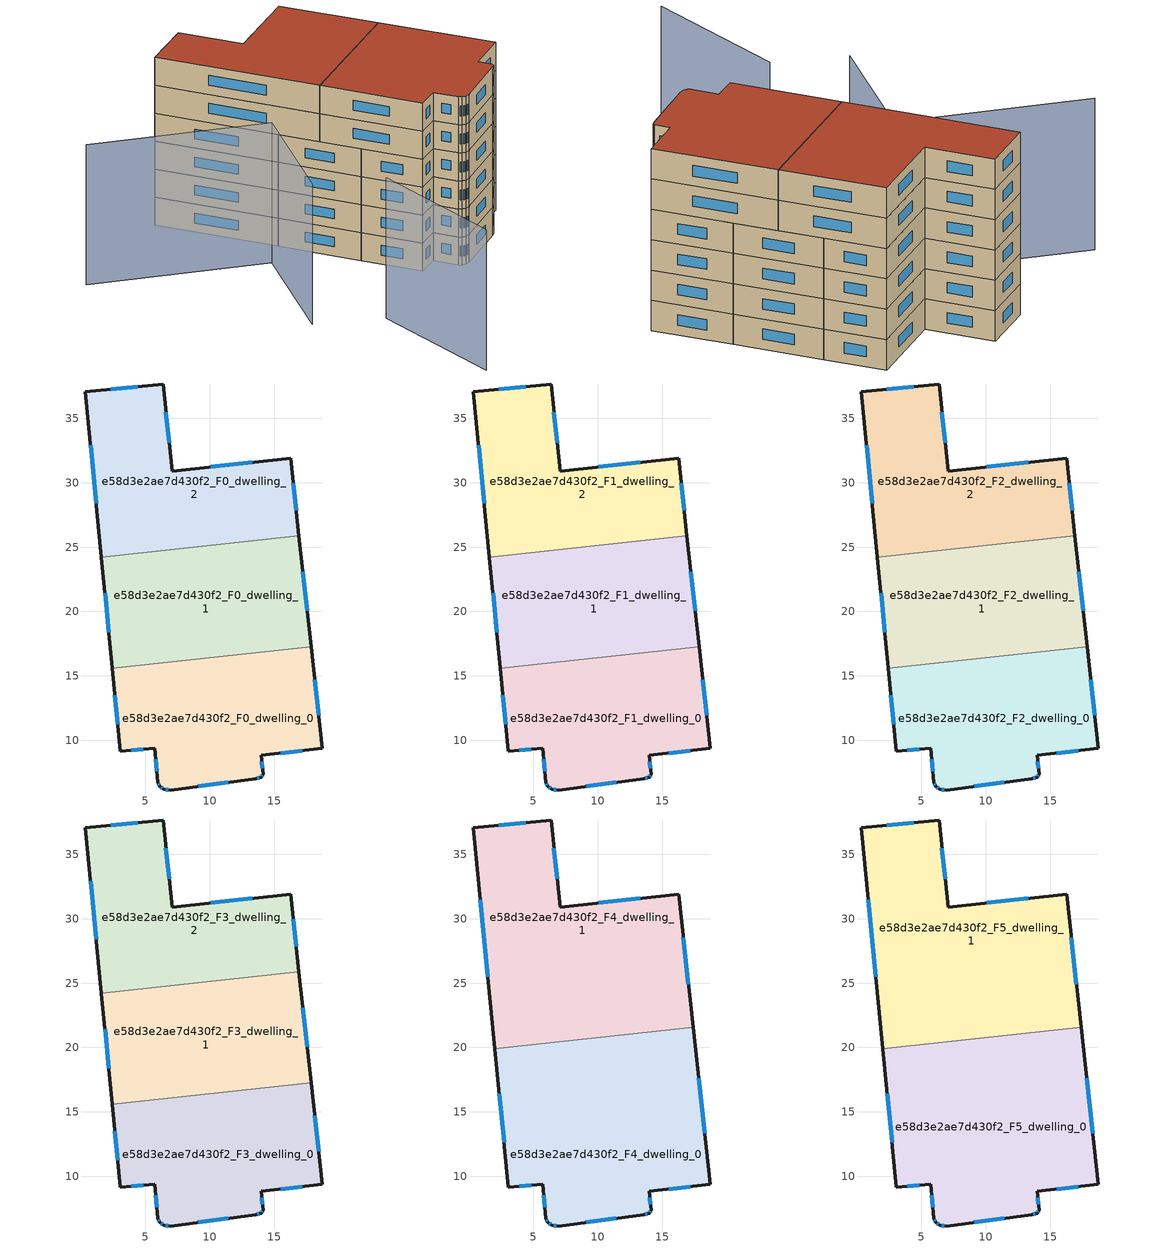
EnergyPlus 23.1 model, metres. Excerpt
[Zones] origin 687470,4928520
e58d3e2ae7d430f2_F0_dwelling_0
 floor ground (EU_floor_Construction): 17.88,17.24 18.74,9.38 14,8.82 14.15,7.34 14,7.13 13.58,7.01 6.97,6.13 6.43,6.17 6.14,6.42 5.97,6.72 5.72,9.39 3.07,9.15 2.44,15.57 z0
 wall outside (EU_wall_Construction): 2.44,15.57 3.07,9.15 5.72,9.39 5.97,6.72 6.14,6.42 6.43,6.17 6.97,6.13 13.58,7.01 14,7.13 14.15,7.34 14,8.82 18.74,9.38 17.88,17.24 z0:3
 wall to e58d3e2ae7d430f2_F0_dwelling_1 (EU_wall_Construction): 17.88,17.24 2.44,15.57 z0:3
 window (EU_Window_Construction): 14.04,7.2 14.1,7.27 / 13.71,7.05 13.86,7.09 / 9.12,6.42 11.43,6.72 / 6.6,6.16 6.79,6.14 / 6.23,6.34 6.33,6.25 / 6.02,6.62 6.08,6.52 / 5.8,8.52 5.88,7.59 / 3.93,9.23 4.85,9.31 / 2.64,13.48 2.86,11.24 / 18.46,11.94 18.16,14.68 / 15.54,9 17.19,9.2 / 14.1,7.82 14.04,8.34 z0.98:2.02
e58d3e2ae7d430f2_F0_dwelling_1
 floor ground (EU_floor_Construction): 16.94,25.89 17.88,17.24 2.44,15.57 1.6,24.23 z0
 wall outside (EU_wall_Construction): 17.88,17.24 16.94,25.89 / 1.6,24.23 2.44,15.57 z0:3
 wall to e58d3e2ae7d430f2_F0_dwelling_2 (EU_wall_Construction): 16.94,25.89 1.6,24.23 z0:3
 window (EU_Window_Construction): 17.57,20.05 17.25,23.08 / 1.87,21.41 2.17,18.39 z0.98:2.02
e58d3e2ae7d430f2_F0_dwelling_2
 floor ground (EU_floor_Construction): 16.29,31.9 16.94,25.89 1.6,24.23 0.35,37.07 6.38,37.67 7.09,30.91 z0
 wall outside (EU_wall_Construction): 16.94,25.89 16.29,31.9 7.09,30.91 6.38,37.67 0.35,37.07 1.6,24.23 z0:3
 window (EU_Window_Construction): 4.41,37.48 2.31,37.27 / 6.86,33.11 6.61,35.47 / 13.29,31.58 10.08,31.23 / 16.73,27.84 16.5,29.95 / 0.75,32.89 1.19,28.41 z0.98:2.02
e58d3e2ae7d430f2_F1_dwelling_0
 floor to e58d3e2ae7d430f2_F0_dwelling_0 (EU_floor_Construction): 17.88,17.24 18.74,9.38 14,8.82 14.15,7.34 14,7.13 13.58,7.01 6.97,6.13 6.43,6.17 6.14,6.42 5.97,6.72 5.72,9.39 3.07,9.15 2.44,15.57 z3
 wall outside (EU_wall_Construction): 2.44,15.57 3.07,9.15 5.72,9.39 5.97,6.72 6.14,6.42 6.43,6.17 6.97,6.13 13.58,7.01 14,7.13 14.15,7.34 14,8.82 18.74,9.38 17.88,17.24 z3:6
 wall to e58d3e2ae7d430f2_F1_dwelling_1 (EU_wall_Construction): 17.88,17.24 2.44,15.57 z3:6
 window (EU_Window_Construction): 14.04,7.2 14.1,7.27 / 13.71,7.05 13.86,7.09 / 9.12,6.42 11.43,6.72 / 6.6,6.16 6.79,6.14 / 6.23,6.34 6.33,6.25 / 6.02,6.62 6.08,6.52 / 5.8,8.52 5.88,7.59 / 3.93,9.23 4.85,9.31 / 2.64,13.48 2.86,11.24 / 18.46,11.94 18.16,14.68 / 15.54,9 17.19,9.2 / 14.1,7.82 14.04,8.34 z3.98:5.02
e58d3e2ae7d430f2_F1_dwelling_1
 floor to e58d3e2ae7d430f2_F0_dwelling_1 (EU_floor_Construction): 16.94,25.89 17.88,17.24 2.44,15.57 1.6,24.23 z3
 wall outside (EU_wall_Construction): 17.88,17.24 16.94,25.89 / 1.6,24.23 2.44,15.57 z3:6
 wall to e58d3e2ae7d430f2_F1_dwelling_2 (EU_wall_Construction): 16.94,25.89 1.6,24.23 z3:6
 window (EU_Window_Construction): 17.57,20.05 17.25,23.08 / 1.87,21.41 2.17,18.39 z3.98:5.02
e58d3e2ae7d430f2_F1_dwelling_2
 floor to e58d3e2ae7d430f2_F0_dwelling_2 (EU_floor_Construction): 16.29,31.9 16.94,25.89 1.6,24.23 0.35,37.07 6.38,37.67 7.09,30.91 z3
 wall outside (EU_wall_Construction): 16.94,25.89 16.29,31.9 7.09,30.91 6.38,37.67 0.35,37.07 1.6,24.23 z3:6
 window (EU_Window_Construction): 4.41,37.48 2.31,37.27 / 6.86,33.11 6.61,35.47 / 13.29,31.58 10.08,31.23 / 16.73,27.84 16.5,29.95 / 0.75,32.89 1.19,28.41 z3.98:5.02
e58d3e2ae7d430f2_F2_dwelling_0
 floor to e58d3e2ae7d430f2_F1_dwelling_0 (EU_floor_Construction): 17.88,17.24 18.74,9.38 14,8.82 14.15,7.34 14,7.13 13.58,7.01 6.97,6.13 6.43,6.17 6.14,6.42 5.97,6.72 5.72,9.39 3.07,9.15 2.44,15.57 z6
 wall outside (EU_wall_Construction): 2.44,15.57 3.07,9.15 5.72,9.39 5.97,6.72 6.14,6.42 6.43,6.17 6.97,6.13 13.58,7.01 14,7.13 14.15,7.34 14,8.82 18.74,9.38 17.88,17.24 z6:9
 wall to e58d3e2ae7d430f2_F2_dwelling_1 (EU_wall_Construction): 17.88,17.24 2.44,15.57 z6:9
 window (EU_Window_Construction): 14.04,7.2 14.1,7.27 / 13.71,7.05 13.86,7.09 / 9.12,6.42 11.43,6.72 / 6.6,6.16 6.79,6.14 / 6.23,6.34 6.33,6.25 / 6.02,6.62 6.08,6.52 / 5.8,8.52 5.88,7.59 / 3.93,9.23 4.85,9.31 / 2.64,13.48 2.86,11.24 / 18.46,11.94 18.16,14.68 / 15.54,9 17.19,9.2 / 14.1,7.82 14.04,8.34 z6.98:8.02
e58d3e2ae7d430f2_F2_dwelling_1
 floor to e58d3e2ae7d430f2_F1_dwelling_1 (EU_floor_Construction): 16.94,25.89 17.88,17.24 2.44,15.57 1.6,24.23 z6
 wall outside (EU_wall_Construction): 17.88,17.24 16.94,25.89 / 1.6,24.23 2.44,15.57 z6:9
 wall to e58d3e2ae7d430f2_F2_dwelling_2 (EU_wall_Construction): 16.94,25.89 1.6,24.23 z6:9
 window (EU_Window_Construction): 17.57,20.05 17.25,23.08 / 1.87,21.41 2.17,18.39 z6.98:8.02
e58d3e2ae7d430f2_F2_dwelling_2
 floor to e58d3e2ae7d430f2_F1_dwelling_2 (EU_floor_Construction): 16.29,31.9 16.94,25.89 1.6,24.23 0.35,37.07 6.38,37.67 7.09,30.91 z6
 wall outside (EU_wall_Construction): 16.94,25.89 16.29,31.9 7.09,30.91 6.38,37.67 0.35,37.07 1.6,24.23 z6:9
 window (EU_Window_Construction): 4.41,37.48 2.31,37.27 / 6.86,33.11 6.61,35.47 / 13.29,31.58 10.08,31.23 / 16.73,27.84 16.5,29.95 / 0.75,32.89 1.19,28.41 z6.98:8.02
e58d3e2ae7d430f2_F3_dwelling_0
 floor to e58d3e2ae7d430f2_F2_dwelling_0 (EU_floor_Construction): 17.88,17.24 18.74,9.38 14,8.82 14.15,7.34 14,7.13 13.58,7.01 6.97,6.13 6.43,6.17 6.14,6.42 5.97,6.72 5.72,9.39 3.07,9.15 2.44,15.57 z9
 wall outside (EU_wall_Construction): 2.44,15.57 3.07,9.15 5.72,9.39 5.97,6.72 6.14,6.42 6.43,6.17 6.97,6.13 13.58,7.01 14,7.13 14.15,7.34 14,8.82 18.74,9.38 17.88,17.24 z9:12
 wall to e58d3e2ae7d430f2_F3_dwelling_1 (EU_wall_Construction): 17.88,17.24 2.44,15.57 z9:12
 window (EU_Window_Construction): 14.04,7.2 14.1,7.27 / 13.71,7.05 13.86,7.09 / 9.12,6.42 11.43,6.72 / 6.6,6.16 6.79,6.14 / 6.23,6.34 6.33,6.25 / 6.02,6.62 6.08,6.52 / 5.8,8.52 5.88,7.59 / 3.93,9.23 4.85,9.31 / 2.64,13.48 2.86,11.24 / 18.46,11.94 18.16,14.68 / 15.54,9 17.19,9.2 / 14.1,7.82 14.04,8.34 z9.98:11.02
e58d3e2ae7d430f2_F3_dwelling_1
 floor to e58d3e2ae7d430f2_F2_dwelling_1 (EU_floor_Construction): 16.94,25.89 17.88,17.24 2.44,15.57 1.6,24.23 z9
 wall outside (EU_wall_Construction): 17.88,17.24 16.94,25.89 / 1.6,24.23 2.44,15.57 z9:12
 wall to e58d3e2ae7d430f2_F3_dwelling_2 (EU_wall_Construction): 16.94,25.89 1.6,24.23 z9:12
 window (EU_Window_Construction): 17.57,20.05 17.25,23.08 / 1.87,21.41 2.17,18.39 z9.98:11.02
e58d3e2ae7d430f2_F3_dwelling_2
 floor to e58d3e2ae7d430f2_F2_dwelling_2 (EU_floor_Construction): 16.29,31.9 16.94,25.89 1.6,24.23 0.35,37.07 6.38,37.67 7.09,30.91 z9
 wall outside (EU_wall_Construction): 16.94,25.89 16.29,31.9 7.09,30.91 6.38,37.67 0.35,37.07 1.6,24.23 z9:12
 window (EU_Window_Construction): 4.41,37.48 2.31,37.27 / 6.86,33.11 6.61,35.47 / 13.29,31.58 10.08,31.23 / 16.73,27.84 16.5,29.95 / 0.75,32.89 1.19,28.41 z9.98:11.02
e58d3e2ae7d430f2_F4_dwelling_0
 floor to e58d3e2ae7d430f2_F3_dwelling_0 (EU_floor_Construction): 17.88,17.24 18.74,9.38 14,8.82 14.15,7.34 14,7.13 13.58,7.01 6.97,6.13 6.43,6.17 6.14,6.42 5.97,6.72 5.72,9.39 3.07,9.15 2.44,15.57 z12
 floor to e58d3e2ae7d430f2_F3_dwelling_1 (EU_floor_Construction): 17.41,21.56 17.88,17.24 2.44,15.57 2.02,19.89 z12
 wall outside (EU_wall_Construction): 2.02,19.89 3.07,9.15 5.72,9.39 5.97,6.72 6.14,6.42 6.43,6.17 6.97,6.13 13.58,7.01 14,7.13 14.15,7.34 14,8.82 18.74,9.38 17.41,21.56 z12:15
 wall to e58d3e2ae7d430f2_F4_dwelling_1 (EU_wall_Construction): 17.41,21.56 2.02,19.89 z12:15
 window (EU_Window_Construction): 14.04,7.2 14.1,7.27 / 13.71,7.05 13.86,7.09 / 9.12,6.42 11.43,6.72 / 6.6,6.16 6.79,6.14 / 6.23,6.34 6.33,6.25 / 6.02,6.62 6.08,6.52 / 5.8,8.52 5.88,7.59 / 3.93,9.23 4.85,9.31 / 2.36,16.4 2.73,12.64 / 18.31,13.34 17.84,17.6 / 15.54,9 17.19,9.2 / 14.1,7.82 14.04,8.34 z12.98:14.02
e58d3e2ae7d430f2_F4_dwelling_1
 floor to e58d3e2ae7d430f2_F3_dwelling_1 (EU_floor_Construction): 16.94,25.89 17.41,21.56 2.02,19.89 1.6,24.23 z12
 floor to e58d3e2ae7d430f2_F3_dwelling_2 (EU_floor_Construction): 16.29,31.9 16.94,25.89 1.6,24.23 0.35,37.07 6.38,37.67 7.09,30.91 z12
 wall outside (EU_wall_Construction): 17.41,21.56 16.29,31.9 7.09,30.91 6.38,37.67 0.35,37.07 2.02,19.89 z12:15
 window (EU_Window_Construction): 4.41,37.48 2.31,37.27 / 6.86,33.11 6.61,35.47 / 13.29,31.58 10.08,31.23 / 17.05,24.92 16.65,28.54 / 0.89,31.48 1.47,25.48 z12.98:14.02
e58d3e2ae7d430f2_F5_dwelling_0
 floor to e58d3e2ae7d430f2_F4_dwelling_0 (EU_floor_Construction): 17.41,21.56 18.74,9.38 14,8.82 14.15,7.34 14,7.13 13.58,7.01 6.97,6.13 6.43,6.17 6.14,6.42 5.97,6.72 5.72,9.39 3.07,9.15 2.02,19.89 z15
 wall outside (EU_wall_Construction): 2.02,19.89 3.07,9.15 5.72,9.39 5.97,6.72 6.14,6.42 6.43,6.17 6.97,6.13 13.58,7.01 14,7.13 14.15,7.34 14,8.82 18.74,9.38 17.41,21.56 z15:18
 wall to e58d3e2ae7d430f2_F5_dwelling_1 (EU_wall_Construction): 17.41,21.56 2.02,19.89 z15:18
 window (EU_Window_Construction): 14.04,7.2 14.1,7.27 / 13.71,7.05 13.86,7.09 / 9.12,6.42 11.43,6.72 / 6.6,6.16 6.79,6.14 / 6.23,6.34 6.33,6.25 / 6.02,6.62 6.08,6.52 / 5.8,8.52 5.88,7.59 / 3.93,9.23 4.85,9.31 / 2.36,16.4 2.73,12.64 / 18.31,13.34 17.84,17.6 / 15.54,9 17.19,9.2 / 14.1,7.82 14.04,8.34 z15.98:17.02
 roof outside (EU_roof_Construction): 18.74,9.38 17.41,21.56 2.02,19.89 3.07,9.15 5.72,9.39 5.97,6.72 6.14,6.42 6.43,6.17 6.97,6.13 13.58,7.01 14,7.13 14.15,7.34 14,8.82 z18
e58d3e2ae7d430f2_F5_dwelling_1
 floor to e58d3e2ae7d430f2_F4_dwelling_1 (EU_floor_Construction): 16.29,31.9 17.41,21.56 2.02,19.89 0.35,37.07 6.38,37.67 7.09,30.91 z15
 wall outside (EU_wall_Construction): 17.41,21.56 16.29,31.9 7.09,30.91 6.38,37.67 0.35,37.07 2.02,19.89 z15:18
 window (EU_Window_Construction): 4.41,37.48 2.31,37.27 / 6.86,33.11 6.61,35.47 / 13.29,31.58 10.08,31.23 / 17.05,24.92 16.65,28.54 / 0.89,31.48 1.47,25.48 z15.98:17.02
 roof outside (EU_roof_Construction): 17.41,21.56 16.29,31.9 7.09,30.91 6.38,37.67 0.35,37.07 2.02,19.89 z18
shading: -8.06,7.3 -14.08,-6.81 / -14.86,36.62 -2.02,23.03 / -2.02,23.03 -12.63,13.01 z0:15
[Building]
EU S2 Campaign: North Axis=0; Terrain=City; Solar Distribution=FullExterior
[Site:Location]
Bologna: Latitude=44.5; Longitude=11.25; Time Zone=1; Elevation=37
[SizingPeriod:WeatherFileDays]
AnnualSizingPeriod: Begin Month=1; Begin Day of Month=1; End Month=12; End Day of Month=31; Day of Week for Start Day=Monday; Use Weather File Daylight Saving Period=No; Use Weather File Rain and Snow Indicators=No
[MATERIAL]
EU_InternalMass_Material: Roughness=MediumRough; Thickness=0.1; Conductivity=1; Density=1800; Specific Heat=900; Thermal Absorptance=0.9; Solar Absorptance=0.7; Visible Absorptance=0.7
[MATERIAL:NOMASS] Roughness=MediumRough; Thermal Absorptance=0.9; Solar Absorptance=0.7; Visible Absorptance=0.7
Name | Thermal Resistance
EU_wall_NoMass | 0.905828
EU_roof_NoMass | 0.37593
EU_floor_NoMass | 0.67114
[WINDOWMATERIAL:SIMPLEGLAZINGSYSTEM]
EU_Window_SimpleGlazing: UFactor=4.52486; Solar Heat Gain Coefficient=0.85; Visible Transmittance=0.85
[CONSTRUCTION]
EU_wall_Construction: EU_wall_NoMass
EU_roof_Construction: EU_roof_NoMass
EU_floor_Construction: EU_floor_NoMass
EU_InternalMass_Construction: EU_InternalMass_Material
EU_Window_Construction: EU_Window_SimpleGlazing
[ZONE] Type=1; Multiplier=1; Ceiling Height=autocalculate; Floor Area=autocalculate; Part of Total Floor Area=Yes
Name | Volume
e58d3e2ae7d430f2_F0_dwelling_0; e58d3e2ae7d430f2_F1_dwelling_0; e58d3e2ae7d430f2_F2_dwelling_0; e58d3e2ae7d430f2_F3_dwelling_0 | 404.057
e58d3e2ae7d430f2_F4_dwelling_0; e58d3e2ae7d430f2_F5_dwelling_0 | 606.111
e58d3e2ae7d430f2_F0_dwelling_1; e58d3e2ae7d430f2_F1_dwelling_1; e58d3e2ae7d430f2_F2_dwelling_1; e58d3e2ae7d430f2_F3_dwelling_1 | 404.073
e58d3e2ae7d430f2_F4_dwelling_1; e58d3e2ae7d430f2_F5_dwelling_1 | 606.101
e58d3e2ae7d430f2_F0_dwelling_2; e58d3e2ae7d430f2_F1_dwelling_2; e58d3e2ae7d430f2_F2_dwelling_2; e58d3e2ae7d430f2_F3_dwelling_2 | 404.059
[INTERNALMASS] Construction=EU_InternalMass_Construction
Name | Zone or ZoneList | Surface Area
e58d3e2ae7d430f2_F0_dwelling_0_EU_InternalMass | e58d3e2ae7d430f2_F0_dwelling_0 | 134.686
e58d3e2ae7d430f2_F0_dwelling_1_EU_InternalMass | e58d3e2ae7d430f2_F0_dwelling_1 | 134.691
e58d3e2ae7d430f2_F0_dwelling_2_EU_InternalMass | e58d3e2ae7d430f2_F0_dwelling_2 | 134.686
e58d3e2ae7d430f2_F1_dwelling_0_EU_InternalMass | e58d3e2ae7d430f2_F1_dwelling_0 | 134.686
e58d3e2ae7d430f2_F1_dwelling_1_EU_InternalMass | e58d3e2ae7d430f2_F1_dwelling_1 | 134.691
e58d3e2ae7d430f2_F1_dwelling_2_EU_InternalMass | e58d3e2ae7d430f2_F1_dwelling_2 | 134.686
e58d3e2ae7d430f2_F2_dwelling_0_EU_InternalMass | e58d3e2ae7d430f2_F2_dwelling_0 | 134.686
e58d3e2ae7d430f2_F2_dwelling_1_EU_InternalMass | e58d3e2ae7d430f2_F2_dwelling_1 | 134.691
e58d3e2ae7d430f2_F2_dwelling_2_EU_InternalMass | e58d3e2ae7d430f2_F2_dwelling_2 | 134.686
e58d3e2ae7d430f2_F3_dwelling_0_EU_InternalMass | e58d3e2ae7d430f2_F3_dwelling_0 | 134.686
e58d3e2ae7d430f2_F3_dwelling_1_EU_InternalMass | e58d3e2ae7d430f2_F3_dwelling_1 | 134.691
e58d3e2ae7d430f2_F3_dwelling_2_EU_InternalMass | e58d3e2ae7d430f2_F3_dwelling_2 | 134.686
e58d3e2ae7d430f2_F4_dwelling_0_EU_InternalMass | e58d3e2ae7d430f2_F4_dwelling_0 | 202.037
e58d3e2ae7d430f2_F4_dwelling_1_EU_InternalMass | e58d3e2ae7d430f2_F4_dwelling_1 | 202.034
e58d3e2ae7d430f2_F5_dwelling_0_EU_InternalMass | e58d3e2ae7d430f2_F5_dwelling_0 | 202.037
e58d3e2ae7d430f2_F5_dwelling_1_EU_InternalMass | e58d3e2ae7d430f2_F5_dwelling_1 | 202.034
[OTHEREQUIPMENT] Fuel Type=Electricity; Design Level Calculation Method=Watts/Area; Power per Zone Floor Area=1; Fraction Latent=0; Fraction Radiant=0; Fraction Lost=0; Carbon Dioxide Generation Rate=0; EndUse Subcategory=EU_Step8_InternalGains
Name | Zone or ZoneList or Space or SpaceList | Schedule
EU_Step8_InternalGain_e58d3e2ae7d430f2_F0_dwelling_0_f000 | e58d3e2ae7d430f2_F0_dwelling_0 | EU_Step8_GainSchedule_e58d3e2ae7d430f2_F0_dwelling_0_f000
EU_Step8_InternalGain_e58d3e2ae7d430f2_F0_dwelling_1_f000 | e58d3e2ae7d430f2_F0_dwelling_1 | EU_Step8_GainSchedule_e58d3e2ae7d430f2_F0_dwelling_1_f000
EU_Step8_InternalGain_e58d3e2ae7d430f2_F0_dwelling_2_f000 | e58d3e2ae7d430f2_F0_dwelling_2 | EU_Step8_GainSchedule_e58d3e2ae7d430f2_F0_dwelling_2_f000
EU_Step8_InternalGain_e58d3e2ae7d430f2_F1_dwelling_0_f000 | e58d3e2ae7d430f2_F1_dwelling_0 | EU_Step8_GainSchedule_e58d3e2ae7d430f2_F1_dwelling_0_f000
EU_Step8_InternalGain_e58d3e2ae7d430f2_F1_dwelling_1_f000 | e58d3e2ae7d430f2_F1_dwelling_1 | EU_Step8_GainSchedule_e58d3e2ae7d430f2_F1_dwelling_1_f000
EU_Step8_InternalGain_e58d3e2ae7d430f2_F1_dwelling_2_f000 | e58d3e2ae7d430f2_F1_dwelling_2 | EU_Step8_GainSchedule_e58d3e2ae7d430f2_F1_dwelling_2_f000
EU_Step8_InternalGain_e58d3e2ae7d430f2_F2_dwelling_0_f000 | e58d3e2ae7d430f2_F2_dwelling_0 | EU_Step8_GainSchedule_e58d3e2ae7d430f2_F2_dwelling_0_f000
EU_Step8_InternalGain_e58d3e2ae7d430f2_F2_dwelling_1_f000 | e58d3e2ae7d430f2_F2_dwelling_1 | EU_Step8_GainSchedule_e58d3e2ae7d430f2_F2_dwelling_1_f000
EU_Step8_InternalGain_e58d3e2ae7d430f2_F2_dwelling_2_f000 | e58d3e2ae7d430f2_F2_dwelling_2 | EU_Step8_GainSchedule_e58d3e2ae7d430f2_F2_dwelling_2_f000
EU_Step8_InternalGain_e58d3e2ae7d430f2_F3_dwelling_0_f000 | e58d3e2ae7d430f2_F3_dwelling_0 | EU_Step8_GainSchedule_e58d3e2ae7d430f2_F3_dwelling_0_f000
EU_Step8_InternalGain_e58d3e2ae7d430f2_F3_dwelling_1_f000 | e58d3e2ae7d430f2_F3_dwelling_1 | EU_Step8_GainSchedule_e58d3e2ae7d430f2_F3_dwelling_1_f000
EU_Step8_InternalGain_e58d3e2ae7d430f2_F3_dwelling_2_f000 | e58d3e2ae7d430f2_F3_dwelling_2 | EU_Step8_GainSchedule_e58d3e2ae7d430f2_F3_dwelling_2_f000
EU_Step8_InternalGain_e58d3e2ae7d430f2_F4_dwelling_0_f000 | e58d3e2ae7d430f2_F4_dwelling_0 | EU_Step8_GainSchedule_e58d3e2ae7d430f2_F4_dwelling_0_f000
EU_Step8_InternalGain_e58d3e2ae7d430f2_F4_dwelling_1_f000 | e58d3e2ae7d430f2_F4_dwelling_1 | EU_Step8_GainSchedule_e58d3e2ae7d430f2_F4_dwelling_1_f000
EU_Step8_InternalGain_e58d3e2ae7d430f2_F5_dwelling_0_f000 | e58d3e2ae7d430f2_F5_dwelling_0 | EU_Step8_GainSchedule_e58d3e2ae7d430f2_F5_dwelling_0_f000
EU_Step8_InternalGain_e58d3e2ae7d430f2_F5_dwelling_1_f000 | e58d3e2ae7d430f2_F5_dwelling_1 | EU_Step8_GainSchedule_e58d3e2ae7d430f2_F5_dwelling_1_f000
[ZONEVENTILATION:DESIGNFLOWRATE] Schedule=EU_AlwaysOn; Design Flow Rate Calculation Method=AirChanges/Hour; Air Changes per Hour=0.73129; Ventilation Type=Natural; Fan Pressure Rise=0; Fan Total Efficiency=1; Constant Term Coefficient=1; Temperature Term Coefficient=0; Velocity Term Coefficient=0; Velocity Squared Term Coefficient=0; Minimum Indoor Temperature=-100; Maximum Indoor Temperature=100; Delta Temperature=-100; Minimum Outdoor Temperature=-100; Maximum Outdoor Temperature=100; Maximum Wind Speed=40
Name | Zone or ZoneList or Space or SpaceList
EU_ConstantAir_e58d3e2ae7d430f2_F0_dwelling_0 | e58d3e2ae7d430f2_F0_dwelling_0
EU_ConstantAir_e58d3e2ae7d430f2_F0_dwelling_1 | e58d3e2ae7d430f2_F0_dwelling_1
EU_ConstantAir_e58d3e2ae7d430f2_F0_dwelling_2 | e58d3e2ae7d430f2_F0_dwelling_2
EU_ConstantAir_e58d3e2ae7d430f2_F1_dwelling_0 | e58d3e2ae7d430f2_F1_dwelling_0
EU_ConstantAir_e58d3e2ae7d430f2_F1_dwelling_1 | e58d3e2ae7d430f2_F1_dwelling_1
EU_ConstantAir_e58d3e2ae7d430f2_F1_dwelling_2 | e58d3e2ae7d430f2_F1_dwelling_2
EU_ConstantAir_e58d3e2ae7d430f2_F2_dwelling_0 | e58d3e2ae7d430f2_F2_dwelling_0
EU_ConstantAir_e58d3e2ae7d430f2_F2_dwelling_1 | e58d3e2ae7d430f2_F2_dwelling_1
EU_ConstantAir_e58d3e2ae7d430f2_F2_dwelling_2 | e58d3e2ae7d430f2_F2_dwelling_2
EU_ConstantAir_e58d3e2ae7d430f2_F3_dwelling_0 | e58d3e2ae7d430f2_F3_dwelling_0
EU_ConstantAir_e58d3e2ae7d430f2_F3_dwelling_1 | e58d3e2ae7d430f2_F3_dwelling_1
EU_ConstantAir_e58d3e2ae7d430f2_F3_dwelling_2 | e58d3e2ae7d430f2_F3_dwelling_2
EU_ConstantAir_e58d3e2ae7d430f2_F4_dwelling_0 | e58d3e2ae7d430f2_F4_dwelling_0
EU_ConstantAir_e58d3e2ae7d430f2_F4_dwelling_1 | e58d3e2ae7d430f2_F4_dwelling_1
EU_ConstantAir_e58d3e2ae7d430f2_F5_dwelling_0 | e58d3e2ae7d430f2_F5_dwelling_0
EU_ConstantAir_e58d3e2ae7d430f2_F5_dwelling_1 | e58d3e2ae7d430f2_F5_dwelling_1
[HVACTEMPLATE:THERMOSTAT] Constant Heating Setpoint=20; Constant Cooling Setpoint=50
EU_HeatOnly_e58d3e2ae7d430f2_F0_dwelling_0; EU_HeatOnly_e58d3e2ae7d430f2_F0_dwelling_1; EU_HeatOnly_e58d3e2ae7d430f2_F0_dwelling_2; EU_HeatOnly_e58d3e2ae7d430f2_F1_dwelling_0; EU_HeatOnly_e58d3e2ae7d430f2_F1_dwelling_1; EU_HeatOnly_e58d3e2ae7d430f2_F1_dwelling_2; EU_HeatOnly_e58d3e2ae7d430f2_F2_dwelling_0; EU_HeatOnly_e58d3e2ae7d430f2_F2_dwelling_1; EU_HeatOnly_e58d3e2ae7d430f2_F2_dwelling_2; EU_HeatOnly_e58d3e2ae7d430f2_F3_dwelling_0; EU_HeatOnly_e58d3e2ae7d430f2_F3_dwelling_1; EU_HeatOnly_e58d3e2ae7d430f2_F3_dwelling_2; EU_HeatOnly_e58d3e2ae7d430f2_F4_dwelling_0; EU_HeatOnly_e58d3e2ae7d430f2_F4_dwelling_1; EU_HeatOnly_e58d3e2ae7d430f2_F5_dwelling_0; EU_HeatOnly_e58d3e2ae7d430f2_F5_dwelling_1
[HVACTEMPLATE:ZONE:IDEALLOADSAIRSYSTEM] System Availability Schedule=EU_AlwaysOn; Maximum Heating Supply Air Temperature=50; Minimum Cooling Supply Air Temperature=13; Maximum Heating Supply Air Humidity Ratio=0.0156; Minimum Cooling Supply Air Humidity Ratio=0.0077; Heating Limit=NoLimit; Cooling Limit=NoLimit; Heating Availability Schedule=EU_AlwaysOn; Cooling Availability Schedule=EU_CoolingOff; Dehumidification Control Type=ConstantSensibleHeatRatio; Cooling Sensible Heat Ratio=0.7; Dehumidification Setpoint=60; Humidification Control Type=None; Humidification Setpoint=30; Outdoor Air Method=None; Outdoor Air Flow Rate per Person=0.00944; Outdoor Air Flow Rate per Zone Floor Area=0; Outdoor Air Flow Rate per Zone=0; Demand Controlled Ventilation Type=None; Outdoor Air Economizer Type=NoEconomizer; Heat Recovery Type=None; Sensible Heat Recovery Effectiveness=0.7; Latent Heat Recovery Effectiveness=0.65
Name | Template Thermostat
e58d3e2ae7d430f2_F0_dwelling_0 | EU_HeatOnly_e58d3e2ae7d430f2_F0_dwelling_0
e58d3e2ae7d430f2_F0_dwelling_1 | EU_HeatOnly_e58d3e2ae7d430f2_F0_dwelling_1
e58d3e2ae7d430f2_F0_dwelling_2 | EU_HeatOnly_e58d3e2ae7d430f2_F0_dwelling_2
e58d3e2ae7d430f2_F1_dwelling_0 | EU_HeatOnly_e58d3e2ae7d430f2_F1_dwelling_0
e58d3e2ae7d430f2_F1_dwelling_1 | EU_HeatOnly_e58d3e2ae7d430f2_F1_dwelling_1
e58d3e2ae7d430f2_F1_dwelling_2 | EU_HeatOnly_e58d3e2ae7d430f2_F1_dwelling_2
e58d3e2ae7d430f2_F2_dwelling_0 | EU_HeatOnly_e58d3e2ae7d430f2_F2_dwelling_0
e58d3e2ae7d430f2_F2_dwelling_1 | EU_HeatOnly_e58d3e2ae7d430f2_F2_dwelling_1
e58d3e2ae7d430f2_F2_dwelling_2 | EU_HeatOnly_e58d3e2ae7d430f2_F2_dwelling_2
e58d3e2ae7d430f2_F3_dwelling_0 | EU_HeatOnly_e58d3e2ae7d430f2_F3_dwelling_0
e58d3e2ae7d430f2_F3_dwelling_1 | EU_HeatOnly_e58d3e2ae7d430f2_F3_dwelling_1
e58d3e2ae7d430f2_F3_dwelling_2 | EU_HeatOnly_e58d3e2ae7d430f2_F3_dwelling_2
e58d3e2ae7d430f2_F4_dwelling_0 | EU_HeatOnly_e58d3e2ae7d430f2_F4_dwelling_0
e58d3e2ae7d430f2_F4_dwelling_1 | EU_HeatOnly_e58d3e2ae7d430f2_F4_dwelling_1
e58d3e2ae7d430f2_F5_dwelling_0 | EU_HeatOnly_e58d3e2ae7d430f2_F5_dwelling_0
e58d3e2ae7d430f2_F5_dwelling_1 | EU_HeatOnly_e58d3e2ae7d430f2_F5_dwelling_1
[SIZING:ZONE] Zone Cooling Design Supply Air Temperature Input Method=SupplyAirTemperature; Zone Cooling Design Supply Air Temperature=13; Zone Heating Design Supply Air Temperature Input Method=SupplyAirTemperature; Zone Heating Design Supply Air Temperature=50; Zone Cooling Design Supply Air Humidity Ratio=0.008; Zone Heating Design Supply Air Humidity Ratio=0.008; Cooling Design Air Flow Method=DesignDay; Cooling Design Air Flow Rate=0; Cooling Minimum Air Flow per Zone Floor Area=0.000762; Cooling Minimum Air Flow=0; Cooling Minimum Air Flow Fraction=0.2; Heating Design Air Flow Method=DesignDay; Heating Design Air Flow Rate=0; Heating Maximum Air Flow per Zone Floor Area=0.002032; Heating Maximum Air Flow=0.141576; Heating Maximum Air Flow Fraction=0.3; Account for Dedicated Outdoor Air System=No; Dedicated Outdoor Air System Control Strategy=NeutralSupplyAir; Dedicated Outdoor Air Low Setpoint Temperature for Design=autosize; Dedicated Outdoor Air High Setpoint Temperature for Design=autosize; Zone Load Sizing Method=Sensible Load Only No Latent Load; Zone Latent Cooling Design Supply Air Humidity Ratio Input Method=HumidityRatioDifference; Zone Cooling Design Supply Air Humidity Ratio Difference=0.005; Zone Latent Heating Design Supply Air Humidity Ratio Input Method=HumidityRatioDifference; Zone Humidification Design Supply Air Humidity Ratio Difference=0.005
e58d3e2ae7d430f2_F0_dwelling_0; e58d3e2ae7d430f2_F0_dwelling_1; e58d3e2ae7d430f2_F0_dwelling_2; e58d3e2ae7d430f2_F1_dwelling_0; e58d3e2ae7d430f2_F1_dwelling_1; e58d3e2ae7d430f2_F1_dwelling_2; e58d3e2ae7d430f2_F2_dwelling_0; e58d3e2ae7d430f2_F2_dwelling_1; e58d3e2ae7d430f2_F2_dwelling_2; e58d3e2ae7d430f2_F3_dwelling_0; e58d3e2ae7d430f2_F3_dwelling_1; e58d3e2ae7d430f2_F3_dwelling_2; e58d3e2ae7d430f2_F4_dwelling_0; e58d3e2ae7d430f2_F4_dwelling_1; e58d3e2ae7d430f2_F5_dwelling_0; e58d3e2ae7d430f2_F5_dwelling_1
[SCHEDULE:CONSTANT]
Name | Hourly Value
EU_AlwaysOn | 1
EU_CoolingOff | 0
[SCHEDULE:FILE] Column Number=1; Rows to Skip at Top=0; Number of Hours of Data=8760; Column Separator=Comma; Interpolate to Timestep=No; Minutes per Item=60; Adjust Schedule for Daylight Savings=Yes
Name | File
EU_Step8_GainSchedule_e58d3e2ae7d430f2_F0_dwelling_0_f000 | ../../schedules/e58d3e2ae7d430f2/e58d3e2ae7d430f2_F0_dwelling_0_f000_gain.csv
EU_Step8_GainSchedule_e58d3e2ae7d430f2_F0_dwelling_1_f000 | ../../schedules/e58d3e2ae7d430f2/e58d3e2ae7d430f2_F0_dwelling_1_f000_gain.csv
EU_Step8_GainSchedule_e58d3e2ae7d430f2_F0_dwelling_2_f000 | ../../schedules/e58d3e2ae7d430f2/e58d3e2ae7d430f2_F0_dwelling_2_f000_gain.csv
EU_Step8_GainSchedule_e58d3e2ae7d430f2_F1_dwelling_0_f000 | ../../schedules/e58d3e2ae7d430f2/e58d3e2ae7d430f2_F1_dwelling_0_f000_gain.csv
EU_Step8_GainSchedule_e58d3e2ae7d430f2_F1_dwelling_1_f000 | ../../schedules/e58d3e2ae7d430f2/e58d3e2ae7d430f2_F1_dwelling_1_f000_gain.csv
EU_Step8_GainSchedule_e58d3e2ae7d430f2_F1_dwelling_2_f000 | ../../schedules/e58d3e2ae7d430f2/e58d3e2ae7d430f2_F1_dwelling_2_f000_gain.csv
EU_Step8_GainSchedule_e58d3e2ae7d430f2_F2_dwelling_0_f000 | ../../schedules/e58d3e2ae7d430f2/e58d3e2ae7d430f2_F2_dwelling_0_f000_gain.csv
EU_Step8_GainSchedule_e58d3e2ae7d430f2_F2_dwelling_1_f000 | ../../schedules/e58d3e2ae7d430f2/e58d3e2ae7d430f2_F2_dwelling_1_f000_gain.csv
EU_Step8_GainSchedule_e58d3e2ae7d430f2_F2_dwelling_2_f000 | ../../schedules/e58d3e2ae7d430f2/e58d3e2ae7d430f2_F2_dwelling_2_f000_gain.csv
EU_Step8_GainSchedule_e58d3e2ae7d430f2_F3_dwelling_0_f000 | ../../schedules/e58d3e2ae7d430f2/e58d3e2ae7d430f2_F3_dwelling_0_f000_gain.csv
EU_Step8_GainSchedule_e58d3e2ae7d430f2_F3_dwelling_1_f000 | ../../schedules/e58d3e2ae7d430f2/e58d3e2ae7d430f2_F3_dwelling_1_f000_gain.csv
EU_Step8_GainSchedule_e58d3e2ae7d430f2_F3_dwelling_2_f000 | ../../schedules/e58d3e2ae7d430f2/e58d3e2ae7d430f2_F3_dwelling_2_f000_gain.csv
EU_Step8_GainSchedule_e58d3e2ae7d430f2_F4_dwelling_0_f000 | ../../schedules/e58d3e2ae7d430f2/e58d3e2ae7d430f2_F4_dwelling_0_f000_gain.csv
EU_Step8_GainSchedule_e58d3e2ae7d430f2_F4_dwelling_1_f000 | ../../schedules/e58d3e2ae7d430f2/e58d3e2ae7d430f2_F4_dwelling_1_f000_gain.csv
EU_Step8_GainSchedule_e58d3e2ae7d430f2_F5_dwelling_0_f000 | ../../schedules/e58d3e2ae7d430f2/e58d3e2ae7d430f2_F5_dwelling_0_f000_gain.csv
EU_Step8_GainSchedule_e58d3e2ae7d430f2_F5_dwelling_1_f000 | ../../schedules/e58d3e2ae7d430f2/e58d3e2ae7d430f2_F5_dwelling_1_f000_gain.csv
